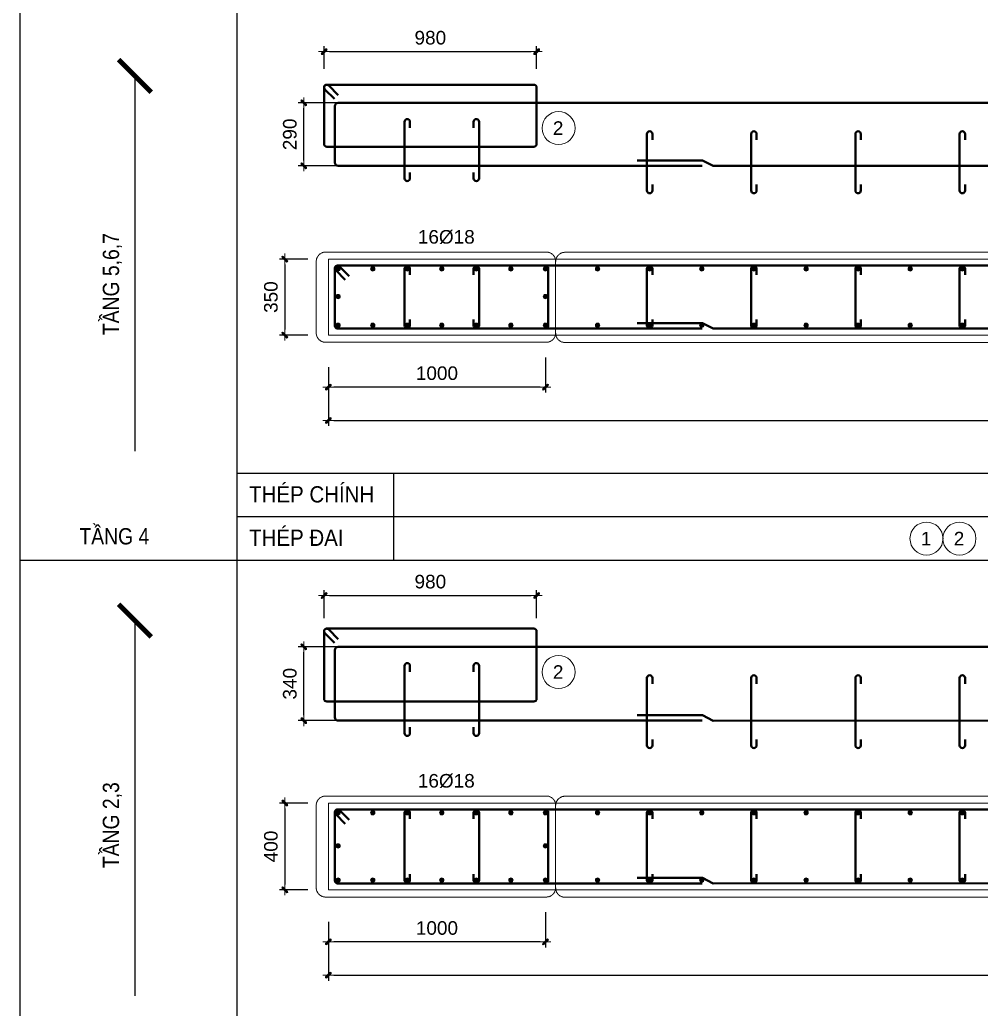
# Model space of a CAD drawing. Header units: millimetres. Extents: x -146909 to 4830753, y -683702 to -336947.
# Drawn here: x 4770398 to 4774826, y -445891 to -441334 of the extents above; entities that cross this region are included whole.
import ezdxf
from ezdxf.enums import TextEntityAlignment as Align

# ---------------------------------------------------------------- set-up
doc = ezdxf.new("R2010")
doc.units = ezdxf.units.MM
doc.header["$MEASUREMENT"] = 0
doc.linetypes.add('HIDDEN', pattern=[0.375, 0.25, -0.125])
doc.layers.get('0').update_dxf_attribs({"lineweight": 9})
doc.layers.get('Defpoints').update_dxf_attribs({"color": 10, "lineweight": 0})
for name, color, linetype, lineweight in [("'S_General_Cont_1 Thin", 1, 'Continuous', 18), ("'S_General_Text_3_Member name", 3, 'Continuous', 35), ('CDAI', 3, 'Continuous', 40), ('chunho.q', 1, 'Continuous', 13), ('CTHEP', 4, 'Continuous', 50), ('DBAO', 2, 'Continuous', 13), ('DMo', 9, 'HIDDEN', 9), ('KTH', 154, 'Continuous', 9), ('STICK', 1, 'Continuous', 9)]:
    doc.layers.add(name, color=color, linetype=linetype, lineweight=lineweight)
for name, color, linetype in [('DM', 1, 'Continuous'), ('TBL', 1, 'Continuous'), ('TX', 214, 'Continuous')]:
    doc.layers.add(name, color=color, linetype=linetype)
doc.styles.add('arial', font='arial.ttf', dxfattribs={"width": 0.85})
doc.styles.add('TTP-HelCon', font='arial.ttf')
doc.dimstyles.new('TTP-25', dxfattribs={"dimscale": 25, "dimtxt": 2.5, "dimasz": 1, "dimexe": 1, "dimexo": 1, "dimgap": 0.09, "dimtad": 0, "dimdec": 4, "dimrnd": 10, "dimzin": 9, "dimdsep": 46, "dimtxsty": 'TTP-HelCon', "dimblk": 'Stick', "dimcen": 0.09, "dimdle": 1.5, "dimclrd": 256, "dimclre": 256, "dimclrt": 1, "dimadec": 0, "dimazin": 0, "dimtfac": 1, "dimtdec": 4, "dimtmove": 0, "dimatfit": 3, "dimldrblk": 'ARCHTICK', "dimfxl": 1, "dimtvp": 1, "dimtolj": 1, "dimtzin": 0, "dimarcsym": 0})
doc.dimstyles.new('TTP-50', dxfattribs={"dimscale": 50, "dimtxt": 2.5, "dimasz": 1, "dimexe": 1, "dimexo": 1, "dimgap": 0.09, "dimtad": 0, "dimdec": 4, "dimzin": 9, "dimdsep": 46, "dimtxsty": 'arial', "dimblk": 'Stick', "dimcen": 0.09, "dimdle": 1.5, "dimclrd": 256, "dimclre": 256, "dimclrt": 1, "dimadec": 0, "dimazin": 0, "dimtfac": 1, "dimtdec": 4, "dimtmove": 0, "dimatfit": 3, "dimldrblk": 'ARCHTICK', "dimfxl": 1, "dimtvp": 1, "dimtolj": 1, "dimtzin": 0, "dimarcsym": 0})

# ---------------------------------------------------------------- blocks, each defined once
blk = doc.blocks.new('Stick')
at = {"layer": 'STICK'}
h = blk.add_hatch(color=256, dxfattribs=at)
edge = h.paths.add_edge_path()
edge.add_line((0.3, 0.5), (-0.5, -0.3))
edge.add_arc((-0.4, -0.4), 0.141, 135, 315)
edge.add_line((-0.3, -0.5), (0.5, 0.3))
edge.add_arc((0.4, 0.4), 0.141, 315, 495)
blk.add_line((1, 0), (-1, 0), dxfattribs=at)
blk.add_lwpolyline([(0.3, 0.5), (-0.5, -0.3, 1), (-0.3, -0.5), (0.5, 0.3, 1), (0.3, 0.5, 1)], format="xyb", dxfattribs=at)
blk = doc.blocks.new('sign of slab')
at = {"layer": "'S_General_Cont_1 Thin"}
blk.add_circle((-10, 0), 475, dxfattribs=at)
at = {"layer": "'S_General_Text_3_Member name", "style": 'arial'}
blk.add_attdef('S', text='', height=250, dxfattribs=at).set_placement((-23, -1), align=Align.MIDDLE_CENTER)
blk = doc.blocks.new('*D1411')
at = {"layer": 'Defpoints', "color": 0, "transparency": 16777216}
for p in [(4771705.5, -444221.7), (4771889, -444221.7), (4771889, -444561.7)]:
    blk.add_point(p, dxfattribs=at)
at = {"layer": 'KTH', "lineweight": -2, "transparency": 16777216}
for p, q in [((4771864, -444221.7), (4771680.5, -444221.7)), ((4771705.5, -444536.7), (4771705.5, -444246.7)), ((4771864, -444561.7), (4771680.5, -444561.7))]:
    blk.add_line(p, q, dxfattribs=at)
at = {"layer": 'KTH', "lineweight": -2, "transparency": 16777216, "xscale": 25, "yscale": 25, "zscale": 25}
for p, rotation in [((4771705.5, -444221.7), 90), ((4771705.5, -444561.7), 270)]:
    blk.add_blockref('Stick', p, dxfattribs=dict(at, rotation=rotation))
at = {"layer": 'KTH', "color": 1, "transparency": 16777216, "insert": (4771641.6, -444391.7), "char_height": 62.5, "attachment_point": 5, "rotation": 90, "style": 'TTP-HelCon'}
blk.add_mtext('\\A1;340', dxfattribs=at)
blk = doc.blocks.new('_ArchTick')
at = {"color": 0, "linetype": 'ByBlock', "const_width": 0.15}
blk.add_lwpolyline([(-0.5, -0.5), (0.5, 0.5)], dxfattribs=at)
blk = doc.blocks.new('*D1412')
at = {"layer": 'Defpoints', "color": 0, "transparency": 16777216}
for p in [(4772819, -445418.9), (4771819, -445463.9), (4771819, -445580.7)]:
    blk.add_point(p, dxfattribs=at)
at = {"layer": 'KTH', "lineweight": -2, "transparency": 16777216}
for p, q in [((4772819, -445443.9), (4772819, -445605.7)), ((4771819, -445488.9), (4771819, -445605.7)), ((4772794, -445580.7), (4771844, -445580.7))]:
    blk.add_line(p, q, dxfattribs=at)
at = {"layer": 'KTH', "lineweight": -2, "transparency": 16777216, "xscale": 25, "yscale": 25, "zscale": 25, "rotation": 180}
blk.add_blockref('Stick', (4771819, -445580.7), dxfattribs=at)
at = {"layer": 'KTH', "lineweight": -2, "transparency": 16777216, "xscale": 25, "yscale": 25, "zscale": 25}
blk.add_blockref('Stick', (4772819, -445580.7), dxfattribs=at)
at = {"layer": 'KTH', "color": 1, "transparency": 16777216, "insert": (4772319, -445516.9), "char_height": 62.5, "attachment_point": 5, "style": 'TTP-HelCon'}
blk.add_mtext('\\A1;1000', dxfattribs=at)
blk = doc.blocks.new('*D1413')
at = {"layer": 'Defpoints', "color": 0, "transparency": 16777216}
for p in [(4771819, -445527.8), (4778619, -445586.3), (4778619, -445734.2)]:
    blk.add_point(p, dxfattribs=at)
at = {"layer": 'KTH', "lineweight": -2, "transparency": 16777216}
for p, q in [((4771819, -445552.8), (4771819, -445759.2)), ((4778619, -445611.3), (4778619, -445759.2)), ((4771844, -445734.2), (4778594, -445734.2))]:
    blk.add_line(p, q, dxfattribs=at)
at = {"layer": 'KTH', "lineweight": -2, "transparency": 16777216, "xscale": 25, "yscale": 25, "zscale": 25, "rotation": 180}
blk.add_blockref('Stick', (4771819, -445734.2), dxfattribs=at)
at = {"layer": 'KTH', "lineweight": -2, "transparency": 16777216, "xscale": 25, "yscale": 25, "zscale": 25}
blk.add_blockref('Stick', (4778619, -445734.2), dxfattribs=at)
at = {"layer": 'KTH', "color": 1, "transparency": 16777216, "insert": (4775219, -445670.4), "char_height": 62.5, "attachment_point": 5, "style": 'TTP-HelCon'}
blk.add_mtext('\\A1;6800', dxfattribs=at)
blk = doc.blocks.new('*U1392')
at = {"layer": 'CTHEP', "ltscale": 0.02, "const_width": 10}
blk.add_lwpolyline([(0, 5, -1), (0, -5, -1)], format="xyb", close=True, dxfattribs=at)
at = {"layer": 'Defpoints', "color": 1}
blk.add_circle((0, 0), 10, dxfattribs=at)
blk = doc.blocks.new('*U1393')
at = {"layer": 'CDAI', "color": 0, "linetype": 'ByBlock', "lineweight": -2, "transparency": 16777216}
for p in [(0, 0), (159.2, 0), (318.3, 0), (477.5, 0), (636.7, 0), (795.8, 0)]:
    blk.add_blockref('*U1392', p, dxfattribs=at)
blk = doc.blocks.new('*D1417')
at = {"layer": 'Defpoints', "color": 0, "transparency": 16777216}
for p in [(4771748.8, -444941.1), (4771618.3, -445341.1), (4771748.8, -445341.1)]:
    blk.add_point(p, dxfattribs=at)
at = {"layer": 'KTH', "lineweight": -2, "transparency": 16777216}
for p, q in [((4771723.8, -444941.1), (4771593.3, -444941.1)), ((4771618.3, -444966.1), (4771618.3, -445316.1)), ((4771723.8, -445341.1), (4771593.3, -445341.1))]:
    blk.add_line(p, q, dxfattribs=at)
at = {"layer": 'KTH', "lineweight": -2, "transparency": 16777216, "xscale": 25, "yscale": 25, "zscale": 25}
for p, rotation in [((4771618.3, -444941.1), 90), ((4771618.3, -445341.1), 270)]:
    blk.add_blockref('Stick', p, dxfattribs=dict(at, rotation=rotation))
at = {"layer": 'KTH', "color": 1, "transparency": 16777216, "insert": (4771554.5, -445141.1), "char_height": 62.5, "attachment_point": 5, "rotation": 90, "style": 'TTP-HelCon'}
blk.add_mtext('\\A1;400', dxfattribs=at)
blk = doc.blocks.new('*U1394')
at = {"layer": 'CTHEP', "ltscale": 0.02, "const_width": 10}
blk.add_lwpolyline([(0, 5, -1), (0, -5, -1)], format="xyb", close=True, dxfattribs=at)
at = {"layer": 'Defpoints', "color": 1}
blk.add_circle((0, 0), 10, dxfattribs=at)
blk = doc.blocks.new('*U1402')
at = {"layer": 'CDAI', "color": 0, "linetype": 'ByBlock', "lineweight": -2, "transparency": 16777216}
blk.add_blockref('*U1394', (0, 0), dxfattribs=at)
blk = doc.blocks.new('*U1390')
at = {"layer": 'CTHEP', "ltscale": 0.02, "const_width": 10}
blk.add_lwpolyline([(0, 5, -1), (0, -5, -1)], format="xyb", close=True, dxfattribs=at)
at = {"layer": 'Defpoints', "color": 1}
blk.add_circle((0, 0), 10, dxfattribs=at)
blk = doc.blocks.new('*U1391')
at = {"layer": 'CDAI', "color": 0, "linetype": 'ByBlock', "lineweight": -2, "transparency": 16777216}
blk.add_blockref('*U1390', (0, 0), dxfattribs=at)
blk = doc.blocks.new('*U1408')
at = {"layer": 'CTHEP', "ltscale": 0.02, "const_width": 10}
blk.add_lwpolyline([(0, 5, -1), (0, -5, -1)], format="xyb", close=True, dxfattribs=at)
at = {"layer": 'Defpoints', "color": 1}
blk.add_circle((0, 0), 10, dxfattribs=at)
blk = doc.blocks.new('*U1409')
at = {"layer": 'CDAI', "color": 0, "linetype": 'ByBlock', "lineweight": -2, "transparency": 16777216}
for p in [(0, 0), (240, 0), (480, 0), (720, 0), (960, 0), (1200, 0), (1440, 0), (1680, 0), (1920, 0)]:
    blk.add_blockref('*U1408', p, dxfattribs=at)
blk = doc.blocks.new('*D1418')
at = {"layer": 'Defpoints', "color": 0, "transparency": 16777216}
for p in [(4772778.2, -443985.8), (4771799.2, -444114.9), (4772778.2, -444114.9)]:
    blk.add_point(p, dxfattribs=at)
at = {"layer": 'KTH', "lineweight": -2, "transparency": 16777216}
for p, q in [((4771799.2, -444089.9), (4771799.2, -443960.8)), ((4771824.2, -443985.8), (4772753.2, -443985.8)), ((4772778.2, -444089.9), (4772778.2, -443960.8))]:
    blk.add_line(p, q, dxfattribs=at)
at = {"layer": 'KTH', "lineweight": -2, "transparency": 16777216, "xscale": 25, "yscale": 25, "zscale": 25, "rotation": 180}
blk.add_blockref('Stick', (4771799.2, -443985.8), dxfattribs=at)
at = {"layer": 'KTH', "lineweight": -2, "transparency": 16777216, "xscale": 25, "yscale": 25, "zscale": 25}
blk.add_blockref('Stick', (4772778.2, -443985.8), dxfattribs=at)
at = {"layer": 'KTH', "color": 1, "transparency": 16777216, "insert": (4772288.7, -443921.9), "char_height": 62.5, "attachment_point": 5, "style": 'TTP-HelCon'}
blk.add_mtext('\\A1;980', dxfattribs=at)
blk = doc.blocks.new('*U1403')
at = {"layer": 'CTHEP', "ltscale": 0.02, "const_width": 10}
blk.add_lwpolyline([(0, 5, -1), (0, -5, -1)], format="xyb", close=True, dxfattribs=at)
at = {"layer": 'Defpoints', "color": 1}
blk.add_circle((0, 0), 10, dxfattribs=at)
blk = doc.blocks.new('*U1397')
at = {"layer": 'CDAI', "color": 0, "linetype": 'ByBlock', "lineweight": -2, "transparency": 16777216}
for p in [(0, 0), (159.2, 0), (318.3, 0), (477.5, 0), (636.7, 0), (795.8, 0), (955, 0)]:
    blk.add_blockref('*U1403', p, dxfattribs=at)
blk = doc.blocks.new('*U1395')
at = {"layer": 'CTHEP', "ltscale": 0.02, "const_width": 10}
blk.add_lwpolyline([(0, 5, -1), (0, -5, -1)], format="xyb", close=True, dxfattribs=at)
at = {"layer": 'Defpoints', "color": 1}
blk.add_circle((0, 0), 10, dxfattribs=at)
blk = doc.blocks.new('*U1396')
at = {"layer": 'CDAI', "color": 0, "linetype": 'ByBlock', "lineweight": -2, "transparency": 16777216}
for p in [(0, 0), (240, 0), (480, 0), (720, 0), (960, 0), (1200, 0), (1440, 0), (1680, 0), (1920, 0)]:
    blk.add_blockref('*U1395', p, dxfattribs=at)
blk = doc.blocks.new('*D1440')
at = {"layer": 'Defpoints', "color": 0, "transparency": 16777216}
for p in [(4771705.5, -441716.7), (4771889, -441716.7), (4771889, -442006.7)]:
    blk.add_point(p, dxfattribs=at)
at = {"layer": 'KTH', "lineweight": -2, "transparency": 16777216}
for p, q in [((4771864, -441716.7), (4771680.5, -441716.7)), ((4771705.5, -441981.7), (4771705.5, -441741.7)), ((4771864, -442006.7), (4771680.5, -442006.7))]:
    blk.add_line(p, q, dxfattribs=at)
at = {"layer": 'KTH', "lineweight": -2, "transparency": 16777216, "xscale": 25, "yscale": 25, "zscale": 25}
for p, rotation in [((4771705.5, -441716.7), 90), ((4771705.5, -442006.7), 270)]:
    blk.add_blockref('Stick', p, dxfattribs=dict(at, rotation=rotation))
at = {"layer": 'KTH', "color": 1, "transparency": 16777216, "insert": (4771641.6, -441861.7), "char_height": 62.5, "attachment_point": 5, "rotation": 90, "style": 'TTP-HelCon'}
blk.add_mtext('\\A1;290', dxfattribs=at)
blk = doc.blocks.new('*D1441')
at = {"layer": 'Defpoints', "color": 0, "transparency": 16777216}
for p in [(4772819, -442863.9), (4771819, -442908.9), (4771819, -443025.7)]:
    blk.add_point(p, dxfattribs=at)
at = {"layer": 'KTH', "lineweight": -2, "transparency": 16777216}
for p, q in [((4772819, -442888.9), (4772819, -443050.7)), ((4771819, -442933.9), (4771819, -443050.7)), ((4772794, -443025.7), (4771844, -443025.7))]:
    blk.add_line(p, q, dxfattribs=at)
at = {"layer": 'KTH', "lineweight": -2, "transparency": 16777216, "xscale": 25, "yscale": 25, "zscale": 25, "rotation": 180}
blk.add_blockref('Stick', (4771819, -443025.7), dxfattribs=at)
at = {"layer": 'KTH', "lineweight": -2, "transparency": 16777216, "xscale": 25, "yscale": 25, "zscale": 25}
blk.add_blockref('Stick', (4772819, -443025.7), dxfattribs=at)
at = {"layer": 'KTH', "color": 1, "transparency": 16777216, "insert": (4772319, -442961.9), "char_height": 62.5, "attachment_point": 5, "style": 'TTP-HelCon'}
blk.add_mtext('\\A1;1000', dxfattribs=at)
blk = doc.blocks.new('*D1442')
at = {"layer": 'Defpoints', "color": 0, "transparency": 16777216}
for p in [(4771819, -442972.8), (4778619, -443031.3), (4778619, -443179.2)]:
    blk.add_point(p, dxfattribs=at)
at = {"layer": 'KTH', "lineweight": -2, "transparency": 16777216}
for p, q in [((4771819, -442997.8), (4771819, -443204.2)), ((4778619, -443056.3), (4778619, -443204.2)), ((4771844, -443179.2), (4778594, -443179.2))]:
    blk.add_line(p, q, dxfattribs=at)
at = {"layer": 'KTH', "lineweight": -2, "transparency": 16777216, "xscale": 25, "yscale": 25, "zscale": 25, "rotation": 180}
blk.add_blockref('Stick', (4771819, -443179.2), dxfattribs=at)
at = {"layer": 'KTH', "lineweight": -2, "transparency": 16777216, "xscale": 25, "yscale": 25, "zscale": 25}
blk.add_blockref('Stick', (4778619, -443179.2), dxfattribs=at)
at = {"layer": 'KTH', "color": 1, "transparency": 16777216, "insert": (4775219, -443115.4), "char_height": 62.5, "attachment_point": 5, "style": 'TTP-HelCon'}
blk.add_mtext('\\A1;6800', dxfattribs=at)
blk = doc.blocks.new('*U1421')
at = {"layer": 'CTHEP', "ltscale": 0.02, "const_width": 10}
blk.add_lwpolyline([(0, 5, -1), (0, -5, -1)], format="xyb", close=True, dxfattribs=at)
at = {"layer": 'Defpoints', "color": 1}
blk.add_circle((0, 0), 10, dxfattribs=at)
blk = doc.blocks.new('*U1422')
at = {"layer": 'CDAI', "color": 0, "linetype": 'ByBlock', "lineweight": -2, "transparency": 16777216}
for p in [(0, 0), (159.2, 0), (318.3, 0), (477.5, 0), (636.7, 0), (795.8, 0)]:
    blk.add_blockref('*U1421', p, dxfattribs=at)
blk = doc.blocks.new('*D1446')
at = {"layer": 'Defpoints', "color": 0, "transparency": 16777216}
for p in [(4771748.8, -442436.1), (4771618.3, -442786.1), (4771748.8, -442786.1)]:
    blk.add_point(p, dxfattribs=at)
at = {"layer": 'KTH', "lineweight": -2, "transparency": 16777216}
for p, q in [((4771723.8, -442436.1), (4771593.3, -442436.1)), ((4771618.3, -442461.1), (4771618.3, -442761.1)), ((4771723.8, -442786.1), (4771593.3, -442786.1))]:
    blk.add_line(p, q, dxfattribs=at)
at = {"layer": 'KTH', "lineweight": -2, "transparency": 16777216, "xscale": 25, "yscale": 25, "zscale": 25}
for p, rotation in [((4771618.3, -442436.1), 90), ((4771618.3, -442786.1), 270)]:
    blk.add_blockref('Stick', p, dxfattribs=dict(at, rotation=rotation))
at = {"layer": 'KTH', "color": 1, "transparency": 16777216, "insert": (4771554.5, -442611.1), "char_height": 62.5, "attachment_point": 5, "rotation": 90, "style": 'TTP-HelCon'}
blk.add_mtext('\\A1;350', dxfattribs=at)
blk = doc.blocks.new('*U1423')
at = {"layer": 'CTHEP', "ltscale": 0.02, "const_width": 10}
blk.add_lwpolyline([(0, 5, -1), (0, -5, -1)], format="xyb", close=True, dxfattribs=at)
at = {"layer": 'Defpoints', "color": 1}
blk.add_circle((0, 0), 10, dxfattribs=at)
blk = doc.blocks.new('*U1431')
at = {"layer": 'CDAI', "color": 0, "linetype": 'ByBlock', "lineweight": -2, "transparency": 16777216}
blk.add_blockref('*U1423', (0, 0), dxfattribs=at)
blk = doc.blocks.new('*U1419')
at = {"layer": 'CTHEP', "ltscale": 0.02, "const_width": 10}
blk.add_lwpolyline([(0, 5, -1), (0, -5, -1)], format="xyb", close=True, dxfattribs=at)
at = {"layer": 'Defpoints', "color": 1}
blk.add_circle((0, 0), 10, dxfattribs=at)
blk = doc.blocks.new('*U1420')
at = {"layer": 'CDAI', "color": 0, "linetype": 'ByBlock', "lineweight": -2, "transparency": 16777216}
blk.add_blockref('*U1419', (0, 0), dxfattribs=at)
blk = doc.blocks.new('*U1437')
at = {"layer": 'CTHEP', "ltscale": 0.02, "const_width": 10}
blk.add_lwpolyline([(0, 5, -1), (0, -5, -1)], format="xyb", close=True, dxfattribs=at)
at = {"layer": 'Defpoints', "color": 1}
blk.add_circle((0, 0), 10, dxfattribs=at)
blk = doc.blocks.new('*U1438')
at = {"layer": 'CDAI', "color": 0, "linetype": 'ByBlock', "lineweight": -2, "transparency": 16777216}
for p in [(0, 0), (240, 0), (480, 0), (720, 0), (960, 0), (1200, 0), (1440, 0), (1680, 0), (1920, 0)]:
    blk.add_blockref('*U1437', p, dxfattribs=at)
blk = doc.blocks.new('*D1447')
at = {"layer": 'Defpoints', "color": 0, "transparency": 16777216}
for p in [(4772778.2, -441480.8), (4771799.2, -441584.9), (4772778.2, -441584.9)]:
    blk.add_point(p, dxfattribs=at)
at = {"layer": 'KTH', "lineweight": -2, "transparency": 16777216}
for p, q in [((4771799.2, -441559.9), (4771799.2, -441455.8)), ((4771824.2, -441480.8), (4772753.2, -441480.8)), ((4772778.2, -441559.9), (4772778.2, -441455.8))]:
    blk.add_line(p, q, dxfattribs=at)
at = {"layer": 'KTH', "lineweight": -2, "transparency": 16777216, "xscale": 25, "yscale": 25, "zscale": 25, "rotation": 180}
blk.add_blockref('Stick', (4771799.2, -441480.8), dxfattribs=at)
at = {"layer": 'KTH', "lineweight": -2, "transparency": 16777216, "xscale": 25, "yscale": 25, "zscale": 25}
blk.add_blockref('Stick', (4772778.2, -441480.8), dxfattribs=at)
at = {"layer": 'KTH', "color": 1, "transparency": 16777216, "insert": (4772288.7, -441416.9), "char_height": 62.5, "attachment_point": 5, "style": 'TTP-HelCon'}
blk.add_mtext('\\A1;980', dxfattribs=at)
blk = doc.blocks.new('*U1432')
at = {"layer": 'CTHEP', "ltscale": 0.02, "const_width": 10}
blk.add_lwpolyline([(0, 5, -1), (0, -5, -1)], format="xyb", close=True, dxfattribs=at)
at = {"layer": 'Defpoints', "color": 1}
blk.add_circle((0, 0), 10, dxfattribs=at)
blk = doc.blocks.new('*U1426')
at = {"layer": 'CDAI', "color": 0, "linetype": 'ByBlock', "lineweight": -2, "transparency": 16777216}
for p in [(0, 0), (159.2, 0), (318.3, 0), (477.5, 0), (636.7, 0), (795.8, 0), (955, 0)]:
    blk.add_blockref('*U1432', p, dxfattribs=at)
blk = doc.blocks.new('*U1424')
at = {"layer": 'CTHEP', "ltscale": 0.02, "const_width": 10}
blk.add_lwpolyline([(0, 5, -1), (0, -5, -1)], format="xyb", close=True, dxfattribs=at)
at = {"layer": 'Defpoints', "color": 1}
blk.add_circle((0, 0), 10, dxfattribs=at)
blk = doc.blocks.new('*U1425')
at = {"layer": 'CDAI', "color": 0, "linetype": 'ByBlock', "lineweight": -2, "transparency": 16777216}
for p in [(0, 0), (240, 0), (480, 0), (720, 0), (960, 0), (1200, 0), (1440, 0), (1680, 0), (1920, 0)]:
    blk.add_blockref('*U1424', p, dxfattribs=at)

msp = doc.modelspace()

# ---------------------------------------------------------------- linework, layer by layer
at = {"layer": 'CDAI'}
for points in [[(4771864.82471, -441680.98657), (4771820.50451, -441636.66637, 0.6681786379), (4771799.16568, -441645.50521), (4771799.16568, -441906.00521, 0.4142135624), (4771811.66568, -441918.50521), (4772765.66568, -441918.50521, 0.4142135624), (4772778.16568, -441906.00521), (4772778.16568, -441645.50521, 0.4142135624), (4772765.66568, -441633.00521), (4771811.66568, -441633.00521, 0.6681786379), (4771802.82684, -441654.34404), (4771847.14704, -441698.66424)], [(4772194.82236, -441831.42535), (4772194.82236, -441803.92535, 1), (4772169.82236, -441803.92535), (4772169.82236, -442064.42535, 1), (4772194.82236, -442064.42535), (4772194.82236, -442036.92535)], [(4772488.1557, -441831.42535), (4772488.1557, -441803.92535, -1), (4772513.1557, -441803.92535), (4772513.1557, -442064.42535, -1), (4772488.1557, -442064.42535), (4772488.1557, -442036.92535)], [(4773311.48903, -441887.60511), (4773311.48903, -441860.10511, 1), (4773286.48903, -441860.10511), (4773286.48903, -442120.60511, 1), (4773311.48903, -442120.60511), (4773311.48903, -442093.10511)], [(4773791.48903, -441887.60511), (4773791.48903, -441860.10511, 1), (4773766.48903, -441860.10511), (4773766.48903, -442120.60511, 1), (4773791.48903, -442120.60511), (4773791.48903, -442093.10511)], [(4774271.48903, -441887.60511), (4774271.48903, -441860.10511, 1), (4774246.48903, -441860.10511), (4774246.48903, -442120.60511, 1), (4774271.48903, -442120.60511), (4774271.48903, -442093.10511)], [(4774751.48903, -441887.60511), (4774751.48903, -441860.10511, 1), (4774726.48903, -441860.10511), (4774726.48903, -442120.60511, 1), (4774751.48903, -442120.60511), (4774751.48903, -442093.10511)], [(4771914.64806, -442514.03171), (4771870.32786, -442469.71151, 0.6681786379), (4771848.98903, -442478.55035), (4771848.98903, -442743.55035, 0.4142135624), (4771861.48903, -442756.05035), (4772819.36294, -442756.05035, 0.4142135624), (4772831.86294, -442743.55035), (4772831.86294, -442478.55035, 0.4142135624), (4772819.36294, -442466.05035), (4771861.48903, -442466.05035, 0.6681786379), (4771852.65019, -442487.38918), (4771896.97039, -442531.70938)], [(4772194.82236, -442508.55035), (4772194.82236, -442481.05035, 1), (4772169.82236, -442481.05035), (4772169.82236, -442741.55035, 1), (4772194.82236, -442741.55035), (4772194.82236, -442714.05035)], [(4772488.1557, -442508.55035), (4772488.1557, -442481.05035, -1), (4772513.1557, -442481.05035), (4772513.1557, -442741.55035, -1), (4772488.1557, -442741.55035), (4772488.1557, -442714.05035)], [(4773311.48903, -442508.55035), (4773311.48903, -442481.05035, 1), (4773286.48903, -442481.05035), (4773286.48903, -442741.55035, 1), (4773311.48903, -442741.55035), (4773311.48903, -442714.05035)], [(4773791.48903, -442508.55035), (4773791.48903, -442481.05035, 1), (4773766.48903, -442481.05035), (4773766.48903, -442741.55035, 1), (4773791.48903, -442741.55035), (4773791.48903, -442714.05035)], [(4774271.48903, -442508.55035), (4774271.48903, -442481.05035, 1), (4774246.48903, -442481.05035), (4774246.48903, -442741.55035, 1), (4774271.48903, -442741.55035), (4774271.48903, -442714.05035)], [(4774751.48903, -442508.55035), (4774751.48903, -442481.05035, 1), (4774726.48903, -442481.05035), (4774726.48903, -442741.55035, 1), (4774751.48903, -442741.55035), (4774751.48903, -442714.05035)], [(4771864.82471, -444185.98657), (4771820.50451, -444141.66637, 0.6681786379), (4771799.16568, -444150.50521), (4771799.16568, -444461.00521, 0.4142135624), (4771811.66568, -444473.50521), (4772765.66568, -444473.50521, 0.4142135624), (4772778.16568, -444461.00521), (4772778.16568, -444150.50521, 0.4142135624), (4772765.66568, -444138.00521), (4771811.66568, -444138.00521, 0.6681786379), (4771802.82684, -444159.34404), (4771847.14704, -444203.66424)], [(4772194.82236, -444336.42535), (4772194.82236, -444308.92535, 1), (4772169.82236, -444308.92535), (4772169.82236, -444619.42535, 1), (4772194.82236, -444619.42535), (4772194.82236, -444591.92535)], [(4772488.1557, -444336.42535), (4772488.1557, -444308.92535, -1), (4772513.1557, -444308.92535), (4772513.1557, -444619.42535, -1), (4772488.1557, -444619.42535), (4772488.1557, -444591.92535)], [(4773311.48903, -444392.60511), (4773311.48903, -444365.10511, 1), (4773286.48903, -444365.10511), (4773286.48903, -444675.60511, 1), (4773311.48903, -444675.60511), (4773311.48903, -444648.10511)], [(4773791.48903, -444392.60511), (4773791.48903, -444365.10511, 1), (4773766.48903, -444365.10511), (4773766.48903, -444675.60511, 1), (4773791.48903, -444675.60511), (4773791.48903, -444648.10511)], [(4774271.48903, -444392.60511), (4774271.48903, -444365.10511, 1), (4774246.48903, -444365.10511), (4774246.48903, -444675.60511, 1), (4774271.48903, -444675.60511), (4774271.48903, -444648.10511)], [(4774751.48903, -444392.60511), (4774751.48903, -444365.10511, 1), (4774726.48903, -444365.10511), (4774726.48903, -444675.60511, 1), (4774751.48903, -444675.60511), (4774751.48903, -444648.10511)], [(4771914.64806, -445019.03171), (4771870.32786, -444974.71151, 0.6681786379), (4771848.98903, -444983.55035), (4771848.98903, -445298.55035, 0.4142135624), (4771861.48903, -445311.05035), (4772819.36294, -445311.05035, 0.4142135624), (4772831.86294, -445298.55035), (4772831.86294, -444983.55035, 0.4142135624), (4772819.36294, -444971.05035), (4771861.48903, -444971.05035, 0.6681786379), (4771852.65019, -444992.38918), (4771896.97039, -445036.70938)], [(4772194.82236, -445013.55035), (4772194.82236, -444986.05035, 1), (4772169.82236, -444986.05035), (4772169.82236, -445296.55035, 1), (4772194.82236, -445296.55035), (4772194.82236, -445269.05035)], [(4772488.1557, -445013.55035), (4772488.1557, -444986.05035, -1), (4772513.1557, -444986.05035), (4772513.1557, -445296.55035, -1), (4772488.1557, -445296.55035), (4772488.1557, -445269.05035)], [(4773311.48903, -445013.55035), (4773311.48903, -444986.05035, 1), (4773286.48903, -444986.05035), (4773286.48903, -445296.55035, 1), (4773311.48903, -445296.55035), (4773311.48903, -445269.05035)], [(4773791.48903, -445013.55035), (4773791.48903, -444986.05035, 1), (4773766.48903, -444986.05035), (4773766.48903, -445296.55035, 1), (4773791.48903, -445296.55035), (4773791.48903, -445269.05035)], [(4774271.48903, -445013.55035), (4774271.48903, -444986.05035, 1), (4774246.48903, -444986.05035), (4774246.48903, -445296.55035, 1), (4774271.48903, -445296.55035), (4774271.48903, -445269.05035)], [(4774751.48903, -445013.55035), (4774751.48903, -444986.05035, 1), (4774726.48903, -444986.05035), (4774726.48903, -445296.55035, 1), (4774751.48903, -445296.55035), (4774751.48903, -445269.05035)]]:
    msp.add_lwpolyline(points, format="xyb", dxfattribs=at)
at = {"layer": 'CDAI', "ltscale": 0.02}
for points in [[(4777199.68812, -441741.70123), (4776899.95227, -441741.70123), (4776849.95227, -441716.70123), (4771863.98903, -441716.70123, 0.4142135624), (4771848.98903, -441731.70123), (4771848.98903, -441991.70123, 0.4142135624), (4771863.98903, -442006.70123), (4773540.53787, -442006.70123)], [(4777199.68812, -442491.05035), (4776899.95227, -442491.05035), (4776849.95227, -442466.05035), (4771863.98903, -442466.05035, 0.4142135624), (4771848.98903, -442481.05035), (4771848.98903, -442741.05035, 0.4142135624), (4771863.98903, -442756.05035), (4773540.61912, -442756.05035)], [(4777199.68812, -444246.70123), (4776899.95227, -444246.70123), (4776849.95227, -444221.70123), (4771863.98903, -444221.70123, 0.4142135624), (4771848.98903, -444236.70123), (4771848.98903, -444546.70123, 0.4142135624), (4771863.98903, -444561.70123), (4773540.53787, -444561.70123)], [(4777199.68812, -444996.05035), (4776899.95227, -444996.05035), (4776849.95227, -444971.05035), (4771863.98903, -444971.05035, 0.4142135624), (4771848.98903, -444986.05035), (4771848.98903, -445296.05035, 0.4142135624), (4771863.98903, -445311.05035), (4773540.61912, -445311.05035)]]:
    msp.add_lwpolyline(points, format="xyb", dxfattribs=at)
for points in [[(4778578.71749, -442005.93646), (4773591.65407, -442006.96982), (4773541.65407, -441981.96982), (4773240.87685, -441981.96982)], [(4778578.71749, -442755.28557), (4773591.65407, -442756.31894), (4773541.65407, -442731.31894), (4773240.87685, -442731.31894)], [(4778578.71749, -444560.93646), (4773591.65407, -444561.96982), (4773541.65407, -444536.96982), (4773240.87685, -444536.96982)], [(4778578.71749, -445310.28557), (4773591.65407, -445311.31894), (4773541.65407, -445286.31894), (4773240.87685, -445286.31894)]]:
    msp.add_lwpolyline(points, dxfattribs=at)
at = {"layer": 'DBAO', "color": 1}
msp.add_lwpolyline([(4787767.33545, -449279.86809), (4770397.73003, -449279.86809), (4770397.73003, -434761.98892), (4787767.33545, -434761.98892)], close=True, dxfattribs=at)
at = {"layer": 'DBAO'}
for points in [[(4772648.98903, -442786.5905), (4771818.98903, -442786.05035), (4771818.98903, -442436.05035), (4778618.98903, -442436.05035), (4778618.98903, -442786.03739), (4772648.99767, -442786.5905)], [(4772648.98903, -445341.5905), (4771818.98903, -445341.05035), (4771818.98903, -444941.05035), (4778618.98903, -444941.05035), (4778618.98903, -445341.03739), (4772648.99767, -445341.5905)]]:
    msp.add_lwpolyline(points, dxfattribs=at)
at = {"layer": 'DMo', "color": 6, "ltscale": 10}
for points in [[(4772822.94276, -442403.76922), (4771806.14874, -442403.76922, 0.4142135624), (4771763.20907, -442446.70889), (4771763.20907, -442776.10552, 0.4142135624), (4771806.14874, -442819.04518), (4772822.94276, -442819.04518, 0.4142135624), (4772865.88242, -442776.10552), (4772865.88242, -442446.70889, 0.4142135624)], [(4772822.94276, -444908.76922), (4771806.14874, -444908.76922, 0.4142135624), (4771763.20907, -444951.70889), (4771763.20907, -445331.10552, 0.4142135624), (4771806.14874, -445374.04518), (4772822.94276, -445374.04518, 0.4142135624), (4772865.88242, -445331.10552), (4772865.88242, -444951.70889, 0.4142135624)]]:
    msp.add_lwpolyline(points, format="xyb", close=True, dxfattribs=at)
for points in [[(4777567.75667, -442447.75409, 0.4142135624), (4777524.81701, -442404.81442), (4772908.82208, -442404.81442, 0.4142135624), (4772865.88242, -442447.75409)], [(4772865.88242, -442446.70889), (4772865.88242, -442777.15072, 0.4142135624), (4772908.82208, -442820.09038), (4777524.81701, -442820.09038, 0.4142135624), (4777567.75667, -442777.15072), (4777567.75667, -442446.70889)], [(4777567.75667, -444952.75409, 0.4142135624), (4777524.81701, -444909.81442), (4772908.82208, -444909.81442, 0.4142135624), (4772865.88242, -444952.75409)], [(4772865.88242, -444951.70889), (4772865.88242, -445332.15072, 0.4142135624), (4772908.82208, -445375.09038), (4777524.81701, -445375.09038, 0.4142135624), (4777567.75667, -445332.15072), (4777567.75667, -444951.70889)]]:
    msp.add_lwpolyline(points, format="xyb", dxfattribs=at)
at = {"layer": 'TBL'}
for p, q in [((4770397.73003, -438762.18535), (4770397.73003, -449279.86809)), ((4771397.73003, -438762.18535), (4771397.73003, -449279.86809)), ((4771397.73003, -443422.18535), (4778874.218, -443422.18535)), ((4772119.32417, -443422.18535), (4772119.32417, -443822.18535)), ((4770397.73003, -443822.18535), (4771397.73003, -443822.18535)), ((4771397.73003, -443822.18535), (4778874.218, -443822.18535))]:
    msp.add_line(p, q, dxfattribs=at)
at = {"layer": 'TBL', "color": 8}
msp.add_line((4771397.73003, -443622.18535), (4778874.218, -443622.18535), dxfattribs=at)

# ---------------------------------------------------------------- block references
ref = msp.add_blockref('sign of slab', (4772881.05537, -441832.65726), dxfattribs=dict(xscale=0.16, yscale=0.16, zscale=0.16))
ref.add_attrib('S', '2', dxfattribs={"layer": 'DM', "height": 62.5, "style": 'arial'}).set_placement((4772877.30135, -441832.81415), align=Align.MIDDLE_CENTER)
ref = msp.add_blockref('sign of slab', (4774575.47226, -443723.28145), dxfattribs=dict(xscale=0.16, yscale=0.16, zscale=0.16))
ref.add_attrib('S', '1', dxfattribs={"layer": 'DM', "height": 62.5, "style": 'arial'}).set_placement((4774571.71824, -443723.43834), align=Align.MIDDLE_CENTER)
ref = msp.add_blockref('sign of slab', (4774727.43784, -443723.28145), dxfattribs=dict(xscale=0.16, yscale=0.16, zscale=0.16))
ref.add_attrib('S', '2', dxfattribs={"layer": 'DM', "height": 62.5, "style": 'arial'}).set_placement((4774723.68383, -443723.43834), align=Align.MIDDLE_CENTER)
ref = msp.add_blockref('sign of slab', (4772881.05537, -444337.65726), dxfattribs=dict(xscale=0.16, yscale=0.16, zscale=0.16))
ref.add_attrib('S', '2', dxfattribs={"layer": 'DM', "height": 62.5, "style": 'arial'}).set_placement((4772877.30135, -444337.81415), align=Align.MIDDLE_CENTER)
at = {"layer": 'CDAI', "color": 214}
for name, p in [('*U1422', (4771863.98903, -442481.05035)), ('*U1438', (4772818.98903, -442481.05035)), ('*U1393', (4771863.98903, -444986.05035)), ('*U1409', (4772818.98903, -444986.05035))]:
    msp.add_blockref(name, p, dxfattribs=at)
at = {"layer": 'CDAI', "color": 214, "xscale": -1, "rotation": 180}
for name, p in [('*U1431', (4771863.98903, -442608.80035)), ('*U1420', (4772818.98903, -442608.80035)), ('*U1426', (4771863.98903, -442741.05035)), ('*U1425', (4772818.98903, -442741.05035)), ('*U1402', (4771863.98903, -445138.80035)), ('*U1391', (4772818.98903, -445138.80035)), ('*U1397', (4771863.98903, -445296.05035)), ('*U1396', (4772818.98903, -445296.05035))]:
    msp.add_blockref(name, p, dxfattribs=at)

# ---------------------------------------------------------------- texts
at = {"layer": 'chunho.q', "color": 1, "style": 'arial'}
for p in [(4772231.09249, -442364.88483), (4772231.09249, -444869.88483)]:
    msp.add_text('16%%C18', height=62.5, dxfattribs=at).set_placement(p)
at = {"layer": 'chunho.q', "color": 1, "style": 'arial', "width": 0.85}
for s, p in [('TẦNG 5,6,7', (4770855.06242, -442786.46868)), ('TẦNG 2,3', (4770855.06242, -445241.13794))]:
    msp.add_text(s, height=75, rotation=90, dxfattribs=at).set_placement(p)
msp.add_text('TẦNG 4', height=75, dxfattribs=at).set_placement((4770672.37502, -443750.18535))
at = {"layer": 'TX', "color": 2, "style": 'arial', "width": 0.9}
for s, p in [('THÉP CHÍNH', (4771453.98881, -443519.50096)), ('THÉP ĐAI', (4771453.98881, -443719.50096))]:
    msp.add_text(s, height=75, dxfattribs=at).set_placement(p, align=Align.MIDDLE_LEFT)

# ---------------------------------------------------------------- dimensions: what is measured, and where the dimension line sits
at = {"layer": 'KTH'}
for base, p1, p2, picture, middle in [((4772778.16568, -441480.75591), (4771799.16568, -441584.93385), (4772778.16568, -441584.93385), '*D1447', (4772288.66568, -441416.93429)), ((4778618.98903, -443179.19648), (4771818.98903, -442972.84764), (4778618.98903, -443031.25276), '*D1442', (4775218.98903, -443115.37485)), ((4772778.16568, -443985.75591), (4771799.16568, -444114.93385), (4772778.16568, -444114.93385), '*D1418', (4772288.66568, -443921.93429)), ((4778618.98903, -445734.19648), (4771818.98903, -445527.84764), (4778618.98903, -445586.25276), '*D1413', (4775218.98903, -445670.37485))]:
    dim = msp.add_linear_dim(base=base, p1=p1, p2=p2, dimstyle='TTP-25', dxfattribs=at)
    dim.commit()
    dim.dimension.update_dxf_attribs({"geometry": picture, "text_midpoint": middle})
for base, p1, p2, angle, picture, middle in [((4771705.46547, -441716.70123), (4771888.98903, -442006.70123), (4771888.98903, -441716.70123), 90, '*D1440', (4771641.64384, -441861.70123)), ((4771618.33428, -442786.05035), (4771748.78778, -442436.05035), (4771748.78778, -442786.05035), 90, '*D1446', (4771554.47002, -442611.05035)), ((4771818.98903, -443025.71325), (4772818.98903, -442863.903), (4771818.98903, -442908.903), 180, '*D1441', (4772318.98903, -442961.89163)), ((4771705.46547, -444221.70123), (4771888.98903, -444561.70123), (4771888.98903, -444221.70123), 90, '*D1411', (4771641.60121, -444391.70123)), ((4771618.33428, -445341.05035), (4771748.78778, -444941.05035), (4771748.78778, -445341.05035), 90, '*D1417', (4771554.51266, -445141.05035)), ((4771818.98903, -445580.71325), (4772818.98903, -445418.903), (4771818.98903, -445463.903), 180, '*D1412', (4772318.98903, -445516.89163))]:
    dim = msp.add_linear_dim(base=base, p1=p1, p2=p2, angle=angle, dimstyle='TTP-25', dxfattribs=at)
    dim.commit()
    dim.dimension.update_dxf_attribs({"geometry": picture, "text_midpoint": middle})

# ---------------------------------------------------------------- leaders
at = {"layer": 'DM'}
for points in [[(4770928.2931, -441592.33579), (4770928.2931, -443320.5288)], [(4770928.2931, -444100.84855), (4770928.2931, -445829.04157)]]:
    msp.add_leader(points, dimstyle='TTP-50', override={"dimasz": 3, "dimgap": 0.09, "dimtad": 0}, dxfattribs=at)

doc.saveas('drawing.dxf')
